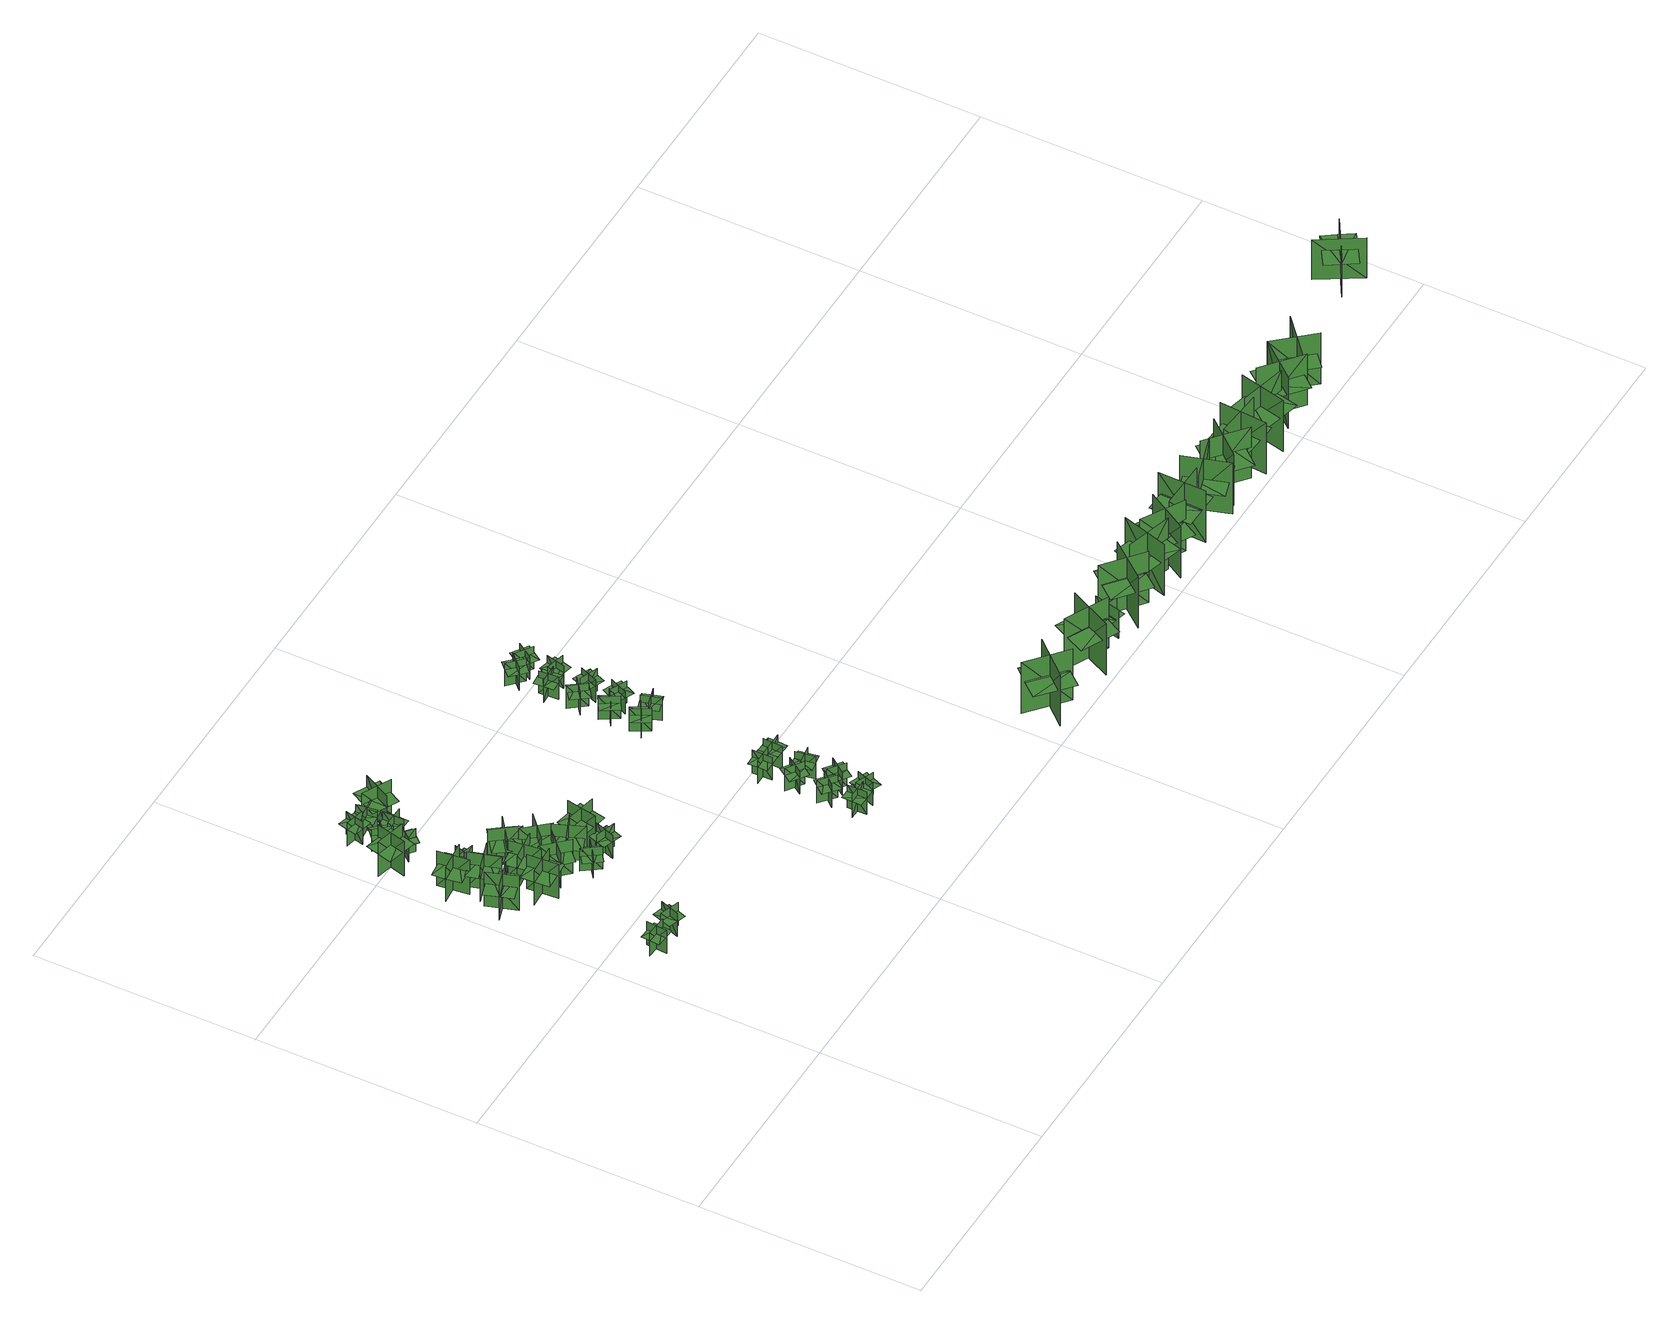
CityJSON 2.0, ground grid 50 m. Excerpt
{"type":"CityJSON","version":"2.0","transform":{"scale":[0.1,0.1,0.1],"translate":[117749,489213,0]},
"CityObjects":{
"tree1":{"type":"SolitaryVegetationObject","geometry":[{"type":"MultiSurface","lod":"1","boundaries":[[[0,1,2]],[[0,2,3]],[[4,5,6]],[[4,6,7]],[[8,9,10]],[[8,10,11]],[[8,9,12]],[[8,12,13]]]}]},
"tree2":{"type":"SolitaryVegetationObject","geometry":[{"type":"MultiSurface","lod":"1","boundaries":[[[14,15,16]],[[14,16,17]],[[18,19,20]],[[18,20,21]],[[22,23,24]],[[22,24,25]],[[22,23,26]],[[22,26,27]]]}]},
"tree3":{"type":"SolitaryVegetationObject","geometry":[{"type":"MultiSurface","lod":"1","boundaries":[[[28,29,30]],[[28,30,31]],[[32,33,34]],[[32,34,35]],[[36,37,38]],[[36,38,39]],[[36,37,40]],[[36,40,41]]]}]},
"tree4":{"type":"SolitaryVegetationObject","geometry":[{"type":"MultiSurface","lod":"1","boundaries":[[[42,43,44]],[[42,44,45]],[[46,47,48]],[[46,48,49]],[[50,51,52]],[[50,52,53]],[[50,51,54]],[[50,54,55]]]}]},
"tree5":{"type":"SolitaryVegetationObject","geometry":[{"type":"MultiSurface","lod":"1","boundaries":[[[56,57,58]],[[56,58,59]],[[60,61,62]],[[60,62,63]],[[64,65,66]],[[64,66,67]],[[64,65,68]],[[64,68,69]]]}]},
"tree6":{"type":"SolitaryVegetationObject","geometry":[{"type":"MultiSurface","lod":"1","boundaries":[[[70,71,72]],[[70,72,73]],[[74,75,76]],[[74,76,77]],[[78,79,80]],[[78,80,81]],[[78,79,82]],[[78,82,83]]]}]},
"tree7":{"type":"SolitaryVegetationObject","geometry":[{"type":"MultiSurface","lod":"1","boundaries":[[[84,85,86]],[[84,86,87]],[[88,89,90]],[[88,90,91]],[[92,93,94]],[[92,94,95]],[[92,93,96]],[[92,96,97]]]}]},
"tree8":{"type":"SolitaryVegetationObject","geometry":[{"type":"MultiSurface","lod":"1","boundaries":[[[98,99,100]],[[98,100,101]],[[102,103,104]],[[102,104,105]],[[106,107,108]],[[106,108,109]],[[106,107,110]],[[106,110,111]]]}]},
"tree9":{"type":"SolitaryVegetationObject","geometry":[{"type":"MultiSurface","lod":"1","boundaries":[[[112,113,114]],[[112,114,115]],[[116,117,118]],[[116,118,119]],[[120,121,122]],[[120,122,123]],[[120,121,124]],[[120,124,125]]]}]},
"tree10":{"type":"SolitaryVegetationObject","geometry":[{"type":"MultiSurface","lod":"1","boundaries":[[[126,127,128]],[[126,128,129]],[[130,131,132]],[[130,132,133]],[[134,135,136]],[[134,136,137]],[[134,135,138]],[[134,138,139]]]}]},
"tree11":{"type":"SolitaryVegetationObject","geometry":[{"type":"MultiSurface","lod":"1","boundaries":[[[140,141,142]],[[140,142,143]],[[144,145,146]],[[144,146,147]],[[148,149,150]],[[148,150,151]],[[148,149,152]],[[148,152,153]]]}]},
"tree12":{"type":"SolitaryVegetationObject","geometry":[{"type":"MultiSurface","lod":"1","boundaries":[[[154,155,156]],[[154,156,157]],[[158,159,160]],[[158,160,161]],[[162,163,164]],[[162,164,165]],[[162,165,166]],[[162,166,167]]]}]},
"tree13":{"type":"SolitaryVegetationObject","geometry":[{"type":"MultiSurface","lod":"1","boundaries":[[[168,169,170]],[[168,170,171]],[[172,173,174]],[[172,174,175]],[[176,177,178]],[[176,178,179]],[[176,177,180]],[[176,180,181]]]}]},
"tree14":{"type":"SolitaryVegetationObject","geometry":[{"type":"MultiSurface","lod":"1","boundaries":[[[182,183,184]],[[182,184,185]],[[186,187,188]],[[186,188,189]],[[190,191,192]],[[190,192,193]],[[190,193,194]],[[190,194,195]]]}]},
"tree15":{"type":"SolitaryVegetationObject","geometry":[{"type":"MultiSurface","lod":"1","boundaries":[[[196,197,198]],[[196,198,199]],[[200,201,202]],[[200,202,203]],[[204,205,206]],[[204,206,207]],[[204,205,208]],[[204,208,209]]]}]},
"tree16":{"type":"SolitaryVegetationObject","geometry":[{"type":"MultiSurface","lod":"1","boundaries":[[[210,211,212]],[[210,212,213]],[[214,215,216]],[[214,216,217]],[[218,219,220]],[[218,220,221]],[[218,219,222]],[[218,222,223]]]}]},
"tree17":{"type":"SolitaryVegetationObject","geometry":[{"type":"MultiSurface","lod":"1","boundaries":[[[224,225,226]],[[224,226,227]],[[228,229,230]],[[228,230,231]],[[232,233,234]],[[232,234,235]],[[232,233,236]],[[232,236,237]]]}]},
"tree18":{"type":"SolitaryVegetationObject","geometry":[{"type":"MultiSurface","lod":"1","boundaries":[[[238,239,240]],[[238,240,241]],[[242,243,244]],[[242,244,245]],[[246,247,248]],[[246,248,249]],[[246,247,250]],[[246,250,251]]]}]},
"tree19":{"type":"SolitaryVegetationObject","geometry":[{"type":"MultiSurface","lod":"1","boundaries":[[[252,253,254]],[[252,254,255]],[[256,257,258]],[[256,258,259]],[[260,261,262]],[[260,262,263]],[[260,261,264]],[[260,264,265]]]}]},
"tree20":{"type":"SolitaryVegetationObject","geometry":[{"type":"MultiSurface","lod":"1","boundaries":[[[266,267,268]],[[266,268,269]],[[270,271,272]],[[270,272,273]],[[274,275,276]],[[274,276,277]],[[274,275,278]],[[274,278,279]]]}]},
"tree21":{"type":"SolitaryVegetationObject","geometry":[{"type":"MultiSurface","lod":"1","boundaries":[[[280,281,282]],[[280,282,283]],[[284,285,286]],[[284,286,287]],[[288,289,290]],[[288,290,291]],[[288,289,292]],[[288,292,293]]]}]},
"tree22":{"type":"SolitaryVegetationObject","geometry":[{"type":"MultiSurface","lod":"1","boundaries":[[[294,295,296]],[[294,296,297]],[[298,299,300]],[[298,300,301]],[[302,303,304]],[[302,304,305]],[[302,303,306]],[[302,306,307]]]}]},
"tree23":{"type":"SolitaryVegetationObject","geometry":[{"type":"MultiSurface","lod":"1","boundaries":[[[308,309,310]],[[308,310,311]],[[312,313,314]],[[312,314,315]],[[316,317,318]],[[316,318,319]],[[316,319,320]],[[316,320,321]]]}]},
"tree24":{"type":"SolitaryVegetationObject","geometry":[{"type":"MultiSurface","lod":"1","boundaries":[[[322,323,324]],[[322,324,325]],[[326,327,328]],[[326,328,329]],[[330,331,332]],[[330,332,333]],[[330,333,334]],[[330,334,335]]]}]},
"tree25":{"type":"SolitaryVegetationObject","geometry":[{"type":"MultiSurface","lod":"1","boundaries":[[[336,337,338]],[[336,338,339]],[[340,341,342]],[[340,342,343]],[[344,345,346]],[[344,346,347]],[[344,347,348]],[[344,348,349]]]}]},
"tree26":{"type":"SolitaryVegetationObject","geometry":[{"type":"MultiSurface","lod":"1","boundaries":[[[350,351,352]],[[350,352,353]],[[354,355,356]],[[354,356,357]],[[358,359,360]],[[358,360,361]],[[358,361,362]],[[358,362,363]]]}]},
"tree27":{"type":"SolitaryVegetationObject","geometry":[{"type":"MultiSurface","lod":"1","boundaries":[[[364,365,366]],[[364,366,367]],[[368,369,370]],[[368,370,371]],[[372,373,374]],[[372,374,375]],[[372,375,376]],[[372,376,377]]]}]},
"tree28":{"type":"SolitaryVegetationObject","geometry":[{"type":"MultiSurface","lod":"1","boundaries":[[[378,379,380]],[[378,380,381]],[[382,383,384]],[[382,384,385]],[[386,387,388]],[[386,388,389]],[[386,389,390]],[[386,390,391]]]}]},
"tree29":{"type":"SolitaryVegetationObject","geometry":[{"type":"MultiSurface","lod":"1","boundaries":[[[392,393,394]],[[392,394,395]],[[396,397,398]],[[396,398,399]],[[400,401,402]],[[400,402,403]],[[400,403,404]],[[400,404,405]]]}]},
"tree30":{"type":"SolitaryVegetationObject","geometry":[{"type":"MultiSurface","lod":"1","boundaries":[[[406,407,408]],[[406,408,409]],[[410,411,412]],[[410,412,413]],[[414,415,416]],[[414,416,417]],[[414,417,418]],[[414,418,419]]]}]},
"tree31":{"type":"SolitaryVegetationObject","geometry":[{"type":"MultiSurface","lod":"1","boundaries":[[[420,421,422]],[[420,422,423]],[[424,425,426]],[[424,426,427]],[[428,429,430]],[[428,430,431]],[[428,431,432]],[[428,432,433]]]}]},
"tree32":{"type":"SolitaryVegetationObject","geometry":[{"type":"MultiSurface","lod":"1","boundaries":[[[434,435,436]],[[434,436,437]],[[438,439,440]],[[438,440,441]],[[442,443,444]],[[442,444,445]],[[442,445,446]],[[442,446,447]]]}]},
"tree33":{"type":"SolitaryVegetationObject","geometry":[{"type":"MultiSurface","lod":"1","boundaries":[[[448,449,450]],[[448,450,451]],[[452,453,454]],[[452,454,455]],[[456,457,458]],[[456,458,459]],[[456,459,460]],[[456,460,461]]]}]},
"tree34":{"type":"SolitaryVegetationObject","geometry":[{"type":"MultiSurface","lod":"1","boundaries":[[[462,463,464]],[[462,464,465]],[[466,467,468]],[[466,468,469]],[[470,471,472]],[[470,472,473]],[[470,473,474]],[[470,474,475]]]}]},
"tree35":{"type":"SolitaryVegetationObject","geometry":[{"type":"MultiSurface","lod":"1","boundaries":[[[476,477,478]],[[476,478,479]],[[480,481,482]],[[480,482,483]],[[484,485,486]],[[484,486,487]],[[484,487,488]],[[484,488,489]]]}]},
"tree36":{"type":"SolitaryVegetationObject","geometry":[{"type":"MultiSurface","lod":"1","boundaries":[[[490,491,492]],[[490,492,493]],[[494,495,496]],[[494,496,497]],[[498,499,500]],[[498,500,501]],[[498,501,502]],[[498,502,503]]]}]},
"tree37":{"type":"SolitaryVegetationObject","geometry":[{"type":"MultiSurface","lod":"1","boundaries":[[[504,505,506]],[[504,506,507]],[[508,509,510]],[[508,510,511]],[[512,513,514]],[[512,514,515]],[[512,515,516]],[[512,516,517]]]}]},
"tree38":{"type":"SolitaryVegetationObject","geometry":[{"type":"MultiSurface","lod":"1","boundaries":[[[518,519,520]],[[518,520,521]],[[522,523,524]],[[522,524,525]],[[526,527,528]],[[526,528,529]],[[526,529,530]],[[526,530,531]]]}]},
"tree39":{"type":"SolitaryVegetationObject","geometry":[{"type":"MultiSurface","lod":"1","boundaries":[[[532,533,534]],[[532,534,535]],[[536,537,538]],[[536,538,539]],[[540,541,542]],[[540,542,543]],[[540,543,544]],[[540,544,545]]]}]},
"tree40":{"type":"SolitaryVegetationObject","geometry":[{"type":"MultiSurface","lod":"1","boundaries":[[[546,547,548]],[[546,548,549]],[[550,551,552]],[[550,552,553]],[[554,555,556]],[[554,556,557]],[[554,557,558]],[[554,558,559]]]}]},
"tree41":{"type":"SolitaryVegetationObject","geometry":[{"type":"MultiSurface","lod":"1","boundaries":[[[560,561,562]],[[560,562,563]],[[564,565,566]],[[564,566,567]],[[568,569,570]],[[568,570,571]],[[568,572,573]],[[568,573,569]]]}]},
"tree42":{"type":"SolitaryVegetationObject","geometry":[{"type":"MultiSurface","lod":"1","boundaries":[[[574,575,576]],[[574,576,577]],[[578,579,580]],[[578,580,581]],[[582,583,584]],[[582,584,585]],[[582,586,587]],[[582,587,583]]]}]},
"tree43":{"type":"SolitaryVegetationObject","geometry":[{"type":"MultiSurface","lod":"1","boundaries":[[[588,589,590]],[[588,590,591]],[[592,593,594]],[[592,594,595]],[[596,597,598]],[[596,598,599]],[[596,600,601]],[[596,601,597]]]}]},
"tree44":{"type":"SolitaryVegetationObject","geometry":[{"type":"MultiSurface","lod":"1","boundaries":[[[602,603,604]],[[602,604,605]],[[606,607,608]],[[606,608,609]],[[610,611,612]],[[610,612,613]],[[610,614,615]],[[610,615,611]]]}]},
"tree45":{"type":"SolitaryVegetationObject","geometry":[{"type":"MultiSurface","lod":"1","boundaries":[[[616,617,618]],[[616,618,619]],[[620,621,622]],[[620,622,623]],[[624,625,626]],[[624,626,627]],[[624,628,629]],[[624,629,625]]]}]},
"tree46":{"type":"SolitaryVegetationObject","geometry":[{"type":"MultiSurface","lod":"1","boundaries":[[[630,631,632]],[[630,632,633]],[[634,635,636]],[[634,636,637]],[[638,639,640]],[[638,640,641]],[[638,642,643]],[[638,643,639]]]}]},
"tree47":{"type":"SolitaryVegetationObject","geometry":[{"type":"MultiSurface","lod":"1","boundaries":[[[644,645,646]],[[644,646,647]],[[648,649,650]],[[648,650,651]],[[652,653,654]],[[652,654,655]],[[652,656,657]],[[652,657,653]]]}]},
"tree48":{"type":"SolitaryVegetationObject","geometry":[{"type":"MultiSurface","lod":"1","boundaries":[[[658,659,660]],[[658,660,661]],[[662,663,664]],[[662,664,665]],[[666,667,668]],[[666,668,669]],[[666,670,671]],[[666,671,667]]]}]},
"tree49":{"type":"SolitaryVegetationObject","geometry":[{"type":"MultiSurface","lod":"1","boundaries":[[[672,673,674]],[[672,674,675]],[[676,677,678]],[[676,678,679]],[[680,681,682]],[[680,682,683]],[[680,684,685]],[[680,685,681]]]}]},
"tree50":{"type":"SolitaryVegetationObject","geometry":[{"type":"MultiSurface","lod":"1","boundaries":[[[686,687,688]],[[686,688,689]],[[690,691,692]],[[690,692,693]],[[694,695,696]],[[694,696,697]],[[694,698,699]],[[694,699,695]]]}]},
"tree51":{"type":"SolitaryVegetationObject","geometry":[{"type":"MultiSurface","lod":"1","boundaries":[[[700,701,702]],[[700,702,703]],[[704,705,706]],[[704,706,707]],[[708,709,710]],[[708,710,711]],[[708,712,713]],[[708,713,709]]]}]},
"tree52":{"type":"SolitaryVegetationObject","geometry":[{"type":"MultiSurface","lod":"1","boundaries":[[[714,715,716]],[[714,716,717]],[[718,719,720]],[[718,720,721]],[[722,723,724]],[[722,724,725]],[[722,726,727]],[[722,727,723]]]}]},
"tree53":{"type":"SolitaryVegetationObject","geometry":[{"type":"MultiSurface","lod":"1","boundaries":[[[728,729,730]],[[728,730,731]],[[732,733,734]],[[732,734,735]],[[736,737,738]],[[736,738,739]],[[736,740,741]],[[736,741,737]]]}]},
"tree54":{"type":"SolitaryVegetationObject","geometry":[{"type":"MultiSurface","lod":"1","boundaries":[[[742,743,744]],[[742,744,745]],[[746,747,748]],[[746,748,749]],[[750,751,752]],[[750,752,753]],[[750,753,754]],[[750,754,755]]]}]}
},
"vertices":[
[125,422,12],[78,425,12],[78,425,75],[125,422,75],[103,446,12],[100,399,12],[100,399,75],[103,446,75],[125,423,54],[78,426,54],[76,403,54],[123,400,54],[79,445,54],[126,442,54],
[25,736,12],[92,757,12],[92,757,106],[25,736,106],[68,714,12],[46,781,12],[46,781,106],[68,714,106],[26,734,75],[93,755,75],[82,789,75],[15,768,75],[101,728,75],[34,707,75],
[153,404,11],[168,448,11],[168,448,74],[153,404,74],[182,418,11],[137,433,11],[137,433,74],[182,418,74],[154,403,53],[170,448,53],[147,455,53],[132,411,53],[188,441,53],[172,397,53],
[86,859,17],[16,851,17],[16,851,111],[86,859,111],[48,889,17],[57,819,17],[57,819,111],[48,889,111],[86,862,79],[16,853,79],[21,818,79],[90,827,79],[13,881,79],[82,890,79],
[115,813,18],[48,791,18],[48,791,112],[115,813,112],[73,835,18],[94,768,18],[94,768,112],[73,835,112],[115,815,81],[47,794,81],[58,760,81],[125,781,81],[39,821,81],[106,842,81],
[166,700,12],[96,695,12],[96,695,106],[166,700,106],[130,731,12],[135,661,12],[135,661,106],[130,731,106],[166,702,75],[96,697,75],[98,662,75],[169,667,75],[94,726,75],[164,731,75],
[86,987,14],[18,1005,14],[18,1005,108],[86,987,108],[62,1028,14],[44,960,14],[44,960,108],[62,1028,108],[86,989,76],[18,1007,76],[9,973,76],[77,955,76],[26,1035,76],[94,1017,76],
[78,863,18],[123,850,18],[123,850,81],[78,863,81],[93,835,18],[107,880,18],[107,880,81],[93,835,81],[77,862,60],[123,849,60],[129,871,60],[84,884,60],[117,830,60],[72,844,60],
[188,756,8],[119,746,8],[119,746,102],[188,756,102],[150,784,8],[160,715,8],[160,715,102],[150,784,102],[188,758,71],[118,748,71],[123,713,71],[193,723,71],[114,776,71],[184,786,71],
[78,1001,16],[114,972,16],[114,972,79],[78,1001,79],[81,970,16],[111,1006,16],[111,1006,79],[81,970,79],[77,1000,58],[113,970,58],[128,989,58],[91,1018,58],[101,956,58],[65,985,58],
[164,673,11],[215,722,11],[215,722,105],[164,673,105],[212,672,11],[163,723,11],[163,723,105],[212,672,105],[166,671,74],[216,720,74],[191,745,74],[141,696,74],[236,700,74],[186,651,74],
[74,1050,14],[103,1017,14],[103,1017,75],[74,1050,75],[72,1020,14],[105,1050,14],[105,1050,75],[72,1020,75],[72,1020,58],[87,1004,58],[120,1033,58],[105,1050,58],[90,1066,58],[57,1037,58],
[200,824,14],[144,782,14],[144,782,108],[200,824,108],[153,831,14],[195,775,14],[195,775,108],[153,831,108],[199,826,77],[142,784,77],[163,756,77],[220,798,77],[125,807,77],[182,849,77],
[81,1074,16],[92,1117,16],[92,1117,78],[81,1074,78],[107,1089,16],[64,1099,16],[64,1099,78],[107,1089,78],[107,1089,61],[112,1110,61],[69,1121,61],[64,1099,61],[59,1078,61],[102,1067,61],
[216,628,16],[254,656,16],[254,656,78],[216,628,78],[247,623,16],[220,661,16],[220,661,78],[247,623,78],[217,627,57],[255,654,57],[241,673,57],[203,646,57],[266,639,57],[228,611,57],
[233,727,13],[186,779,13],[186,779,107],[233,727,107],[236,775,13],[183,727,13],[183,727,107],[236,775,107],[235,728,76],[188,781,76],[162,757,76],[209,705,76],[209,800,76],[256,747,76],
[128,1007,14],[128,1054,14],[128,1054,77],[128,1007,77],[150,1029,14],[104,1030,14],[104,1030,77],[150,1029,77],[129,1007,56],[130,1054,56],[106,1054,56],[106,1007,56],[149,1054,56],[148,1007,56],
[124,1064,17],[118,1110,17],[118,1110,79],[124,1064,79],[143,1089,17],[97,1083,17],[97,1083,79],[143,1089,79],[125,1064,59],[119,1111,59],[96,1107,59],[102,1061,59],[138,1113,59],[144,1067,59],
[272,711,13],[207,684,13],[207,684,107],[272,711,107],[228,729,13],[255,664,13],[255,664,107],[228,729,107],[271,713,75],[206,686,75],[219,653,75],[285,680,75],[195,712,75],[260,739,75],
[269,649,17],[314,634,17],[314,634,80],[269,649,80],[283,620,17],[299,665,17],[299,665,80],[283,620,80],[269,648,59],[313,632,59],[321,655,59],[276,670,59],[307,614,59],[263,630,59],
[144,1054,12],[176,1116,12],[176,1116,106],[144,1054,106],[189,1068,12],[127,1101,12],[127,1101,106],[189,1068,106],[146,1053,75],[178,1115,75],[146,1131,75],[114,1069,75],[203,1102,75],[171,1040,75],
[329,692,14],[260,706,14],[260,706,108],[329,692,108],[302,732,14],[289,663,14],[289,663,108],[302,732,108],[330,694,76],[260,708,76],[254,673,76],[323,660,76],[266,736,76],[335,722,76],
[614,261,14],[659,261,14],[659,261,76],[614,261,76],[635,240,14],[635,284,14],[635,284,76],[635,240,76],[635,240,59],[657,240,59],[657,285,59],[635,284,59],[613,284,59],[613,240,59],
[649,313,16],[615,342,16],[615,342,78],[649,313,78],[647,342,16],[618,309,16],[618,309,78],[647,342,78],[647,342,60],[630,357,60],[601,323,60],[618,309,60],[635,294,60],[664,328,60],
[691,256,15],[649,272,15],[649,272,76],[691,256,76],[679,283,15],[663,242,15],[663,242,76],[679,283,76],[679,283,59],[659,291,59],[642,250,59],[663,242,59],[683,233,59],[700,275,59],
[623,384,15],[648,420,15],[648,420,77],[623,384,77],[652,389,15],[616,414,15],[616,414,77],[652,389,77],[652,389,59],[665,407,59],[628,432,59],[616,414,59],[603,396,59],[640,371,59],
[660,309,15],[687,345,15],[687,345,77],[660,309,77],[689,314,15],[654,340,15],[654,340,77],[689,314,77],[689,314,59],[703,331,59],[667,358,59],[654,340,59],[641,322,59],[676,296,59],
[633,452,14],[632,496,14],[632,496,76],[633,452,76],[654,473,14],[610,472,14],[610,472,76],[654,473,76],[654,473,59],[653,495,59],[609,494,59],[610,472,59],[610,450,59],[654,451,59],
[691,403,15],[648,396,15],[648,396,77],[691,403,77],[668,420,15],[675,377,15],[675,377,77],[668,420,77],[668,420,59],[646,417,59],[653,373,59],[675,377,59],[696,380,59],[689,424,59],
[671,493,14],[670,449,14],[670,449,76],[671,493,76],[649,473,14],[694,472,14],[694,472,76],[649,473,76],[649,473,58],[649,451,58],[693,449,58],[694,472,58],[694,494,58],[650,495,58],
[614,737,14],[652,758,14],[652,758,75],[614,737,75],[642,728,14],[620,767,14],[620,767,75],[642,728,75],[642,728,58],[661,739,58],[640,778,58],[620,767,58],[601,756,58],[623,718,58],
[615,806,14],[652,829,14],[652,829,76],[615,806,76],[643,799,14],[620,837,14],[620,837,76],[643,799,76],[643,799,58],[662,811,58],[639,848,58],[620,837,58],[601,825,58],[625,787,58],
[664,766,14],[678,724,14],[678,724,76],[664,766,76],[651,740,14],[693,753,14],[693,753,76],[651,740,76],[651,740,58],[657,719,58],[699,732,58],[693,753,58],[686,774,58],[644,761,58],
[643,871,16],[616,906,16],[616,906,77],[643,871,77],[647,900,16],[612,873,16],[612,873,77],[647,900,77],[647,900,60],[634,918,60],[599,890,60],[612,873,60],[626,855,60],[661,882,60],
[687,809,15],[647,827,15],[647,827,76],[687,809,76],[677,837,15],[658,796,15],[658,796,76],[677,837,76],[677,837,59],[657,846,59],[638,806,59],[658,796,59],[678,787,59],[697,827,59],
[629,976,15],[632,932,15],[632,932,76],[629,976,76],[610,954,15],[654,957,15],[654,957,76],[610,954,76],[610,954,59],[611,932,59],[656,935,59],[654,957,59],[652,980,59],[608,976,59],
[678,905,13],[661,865,13],[661,865,75],[678,905,75],[650,894,13],[691,877,13],[691,877,75],[650,894,75],[650,894,57],[642,874,57],[683,857,57],[691,877,57],[700,898,57],[659,915,57],
[617,1013,15],[648,1045,15],[648,1045,77],[617,1013,77],[647,1014,15],[615,1044,15],[615,1044,77],[647,1014,77],[647,1014,60],[662,1030,60],[630,1060,60],[615,1044,60],[600,1028,60],[631,998,60],
[665,939,14],[675,982,14],[675,982,76],[665,939,76],[690,955,14],[647,965,14],[647,965,76],[690,955,76],[690,955,58],[695,976,58],[652,986,58],[647,965,58],[642,943,58],[685,933,58],
[685,1017,15],[649,1042,15],[649,1042,76],[685,1017,76],[680,1046,15],[655,1010,15],[655,1010,76],[680,1046,76],[680,1046,59],[662,1059,59],[637,1023,59],[655,1010,59],[673,997,59],[698,1034,59],
[1124,42,7],[1042,113,7],[1042,113,147],[1124,42,147],[1118,109,7],[1118,109,147],[1047,28,147],[1047,28,7],[1115,43,93],[1044,105,93],[1015,72,93],[1087,10,93],[1145,77,93],[1074,139,93],
[1289,51,6],[1192,98,6],[1192,98,147],[1289,51,147],[1266,115,6],[1266,115,147],[1219,18,147],[1219,18,6],[1281,50,93],[1196,92,93],[1177,52,93],[1261,11,93],[1301,91,93],[1216,132,93],
[1321,46,8],[1334,105,8],[1334,105,86],[1321,46,86],[1352,67,8],[1352,67,86],[1294,80,86],[1294,80,8],[1319,51,56],[1331,102,56],[1307,107,56],[1295,56,56],[1344,45,56],[1355,96,56],
[1442,44,6],[1358,112,6],[1358,112,146],[1442,44,146],[1435,111,6],[1435,111,146],[1367,27,146],[1367,27,6],[1434,45,92],[1361,105,92],[1333,70,92],[1406,11,92],[1463,80,92],[1390,140,92],
[1441,86,5],[1545,56,5],[1545,56,145],[1441,86,145],[1474,27,5],[1474,27,145],[1505,131,145],[1505,131,5],[1449,89,91],[1540,62,91],[1552,104,91],[1461,131,91],[1436,45,91],[1527,18,91],
[1607,50,5],[1514,104,5],[1514,104,145],[1607,50,145],[1589,115,5],[1589,115,145],[1535,22,145],[1535,22,5],[1599,50,91],[1518,97,91],[1495,59,91],[1577,12,91],[1622,89,91],[1541,137,91],
[1646,27,6],[1648,135,6],[1648,135,147],[1646,27,147],[1695,74,6],[1695,74,147],[1586,76,147],[1586,76,6],[1642,34,93],[1644,128,93],[1600,129,93],[1598,34,93],[1688,33,93],[1689,127,93],
[1709,120,8],[1741,17,8],[1741,17,148],[1709,120,148],[1678,60,8],[1678,60,148],[1781,92,148],[1781,92,8],[1715,115,94],[1743,25,94],[1785,37,94],[1758,128,94],[1672,102,94],[1699,11,94],
[1835,111,7],[1765,28,7],[1765,28,147],[1835,111,147],[1767,105,7],[1767,105,147],[1850,35,147],[1850,35,7],[1834,103,93],[1773,31,93],[1806,2,93],[1867,74,93],[1799,132,93],[1738,60,93],
[1927,72,6],[1819,80,6],[1819,80,146],[1927,72,146],[1883,123,6],[1883,123,146],[1875,15,146],[1875,15,6],[1920,69,92],[1826,76,92],[1823,32,92],[1917,25,92],[1924,114,92],[1829,121,92],
[1973,122,6],[1948,16,6],[1948,16,146],[1973,122,146],[1916,86,6],[1916,86,146],[2021,61,146],[2021,61,6],[1976,114,92],[1954,22,92],[1997,12,92],[2018,104,92],[1931,124,92],[1909,33,92],
[2003,107,6],[2087,38,6],[2087,38,146],[2003,107,146],[2010,39,6],[2010,39,146],[2079,123,146],[2079,123,6],[2011,106,92],[2084,46,92],[2112,80,92],[2039,140,92],[1982,71,92],[2055,11,92],
[2083,47,7],[2164,118,7],[2164,118,147],[2083,47,147],[2151,43,7],[2151,43,147],[2079,124,147],[2079,124,7],[2085,55,93],[2156,117,93],[2127,150,93],[2056,88,93],[2115,21,93],[2186,83,93],
[2379,119,19],[2472,176,19],[2472,176,128],[2379,119,128],[2450,102,19],[2450,102,128],[2394,195,128],[2394,195,19],[2387,124,99],[2407,94,99],[2478,141,99],[2458,171,99],[2438,201,99],[2367,154,99]
]}
